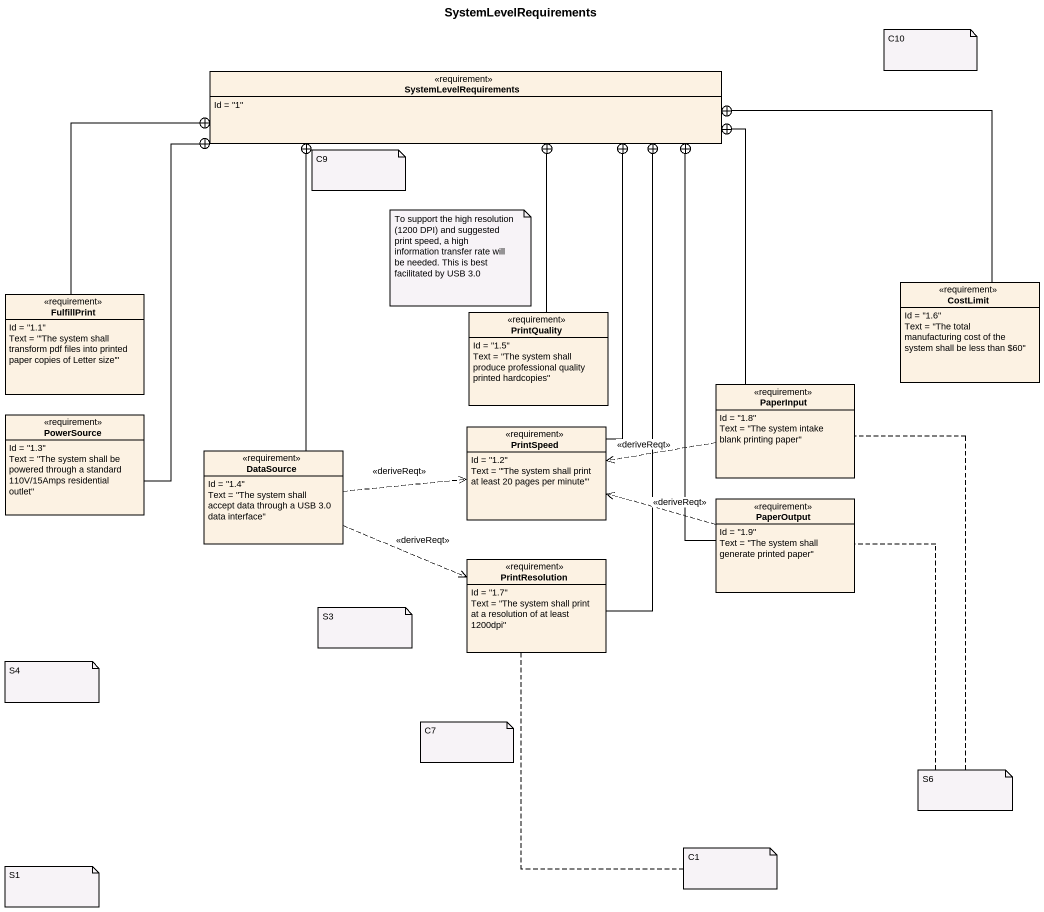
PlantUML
@startuml
title SystemLevelRequirements
hide circle
hide empty members
class SystemLevelRequirements <<requirement>> {
  Id = "1"
}
class FulfillPrint <<requirement>> {
  Id = "1.1"
  Text = "'The system shall transform pdf files into printed paper copies of Letter size'"
}
class CostLimit <<requirement>> {
  Id = "1.6"
  Text = "The total manufacturing cost of the system shall be less than ~$60"
}
class PrintQuality <<requirement>> {
  Id = "1.5"
  Text = "The system shall produce professional quality printed hardcopies"
}
class PaperInput <<requirement>> {
  Id = "1.8"
  Text = "The system intake blank printing paper"
}
class PowerSource <<requirement>> {
  Id = "1.3"
  Text = "The system shall be powered through a standard 110V/15Amps residential outlet"
}
class PrintSpeed <<requirement>> {
  Id = "1.2"
  Text = "'The system shall print at least 20 pages per minute'"
}
class DataSource <<requirement>> {
  Id = "1.4"
  Text = "The system shall accept data through a USB 3.0 data interface"
}
class PaperOutput <<requirement>> {
  Id = "1.9"
  Text = "The system shall generate printed paper"
}
class PrintResolution <<requirement>> {
  Id = "1.7"
  Text = "The system shall print at a resolution of at least 1200dpi"
}
FulfillPrint -up-+ SystemLevelRequirements
CostLimit -left-+ SystemLevelRequirements
PrintQuality -up-+ SystemLevelRequirements
PaperInput -up-+ SystemLevelRequirements
PaperInput .left.> PrintSpeed : <<deriveReqt>>
PowerSource -up-+ SystemLevelRequirements
PrintSpeed -up-+ SystemLevelRequirements
DataSource -up-+ SystemLevelRequirements
DataSource .right.> PrintSpeed : <<deriveReqt>>
DataSource .right.> PrintResolution : <<deriveReqt>>
PaperOutput -up-+ SystemLevelRequirements
PaperOutput .left.> PrintSpeed : <<deriveReqt>>
PrintResolution -up-+ SystemLevelRequirements
note as N1
  C10
end note
note as N2
  C9
end note
note as N3
  To support the high resolution (1200 DPI) and suggested print speed, a high information transfer rate will be needed. This is best facilitated by USB 3.0
end note
note as N4
  S3
end note
note as N5
  S4
end note
note as N6
  C7
end note
note as N7
  S6
end note
N7 .. PaperInput
N7 .. PaperOutput
note as N8
  S1
end note
note bottom of PrintResolution : C1
@enduml
